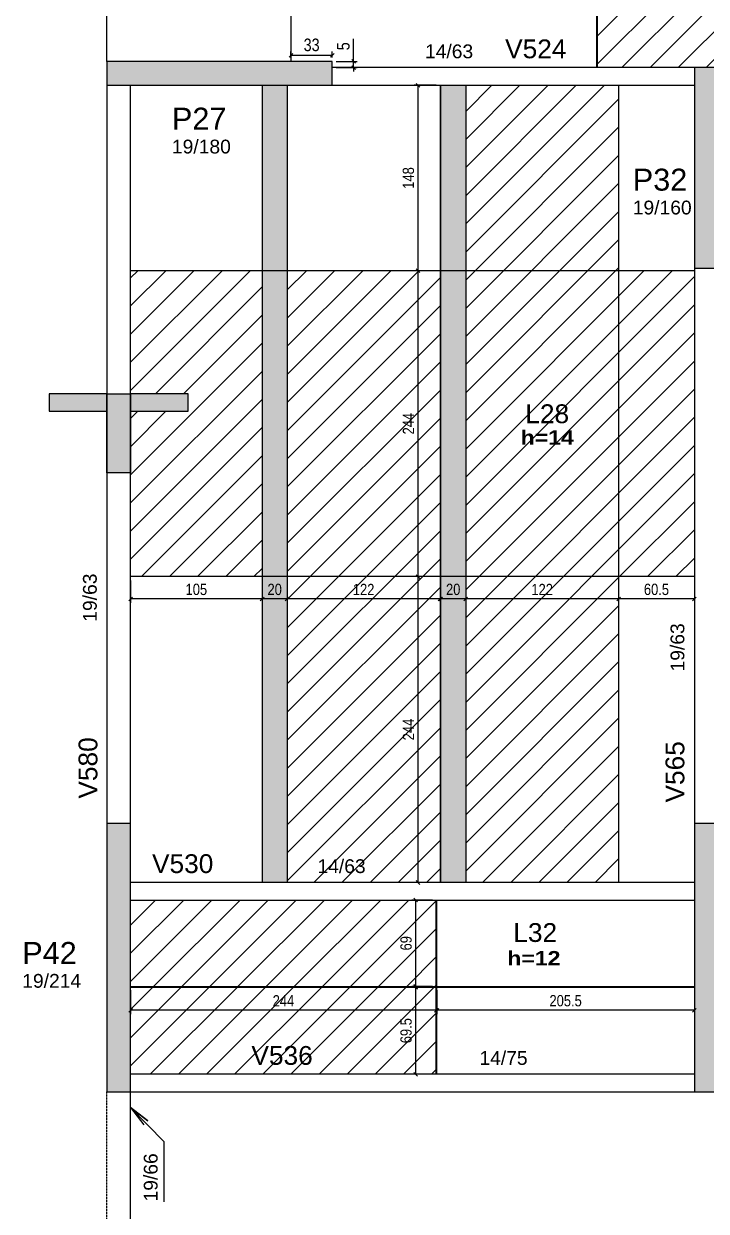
# Model space of a CAD drawing. Extents: x 4150 to 8661, y -614 to 3008.
# Drawn here: x 4946 to 5490, y 312 to 1260 of the extents above; entities that cross this region are included whole.
import ezdxf

# ---------------------------------------------------------------- set-up
doc = ezdxf.new("R2010")
doc.units = 0
doc.header["$PDMODE"] = 34
doc.linetypes.add('ESTILO_TQS_0002', pattern=[0.4, 0.1, -0.3])
doc.linetypes.add('ESTILO_TQS_0006', pattern=[0.3, 0.2, -0.1])
for name, color, linetype in [('COTA', 241, 'Continuous'), ('MTH-COTAS7', 31, 'Continuous'), ('MTH-DIM-PILAR', 3, 'Continuous'), ('MTH-DIM-VIGA', 3, 'Continuous'), ('MTH-FACE-VIGA', 7, 'Continuous'), ('MTH-LINHA-SEÇÃO', 16, 'Continuous'), ('MTH-PILAR-SEGUE', 5, 'Continuous'), ('MTH-SOMBRA21', 150, 'Continuous'), ('MTH-SOMBRA25', 253, 'Continuous'), ('MTH-TIT1-PILAR', 5, 'Continuous'), ('MTH-TIT1-VIGA', 5, 'Continuous'), ('MTH-TXT-NEGRITO', 5, 'Continuous'), ('MTH-VIGA-INVERTIDA', 7, 'ESTILO_TQS_0002'), ('Painéis', 200, 'Continuous')]:
    doc.layers.add(name, color=color, linetype=linetype)
doc.layers.add('Hachura', color=251, linetype='Continuous', lineweight=9)
doc.styles.add('COTA TECNICA', font='techl___.ttf', dxfattribs={"height": 10})
doc.styles.add('COTA TECNICA-50', font='techl___.ttf', dxfattribs={"height": 9})
doc.styles.add('TQS_ARIAL', font='arial.ttf')
doc.styles.add('TQS_ARIAL_BLACK', font='ariblk.ttf')
doc.dimstyles.new('COTA PAINEL-50', dxfattribs={"dimtxt": 9, "dimasz": 3, "dimexe": 3, "dimexo": 3, "dimgap": 3, "dimtad": 1, "dimdec": 1, "dimzin": 12, "dimdsep": 46, "dimtxsty": 'COTA TECNICA-50', "dimblk1": 'OBLIQUE', "dimblk2": 'OBLIQUE', "dimsah": 1, "dimcen": 0.9, "dimclrd": 4, "dimclre": 4, "dimclrt": 240, "dimadec": 1, "dimazin": 3, "dimtfac": 1, "dimtdec": 1, "dimtmove": 0, "dimatfit": 3, "dimfxl": 1, "dimtolj": 1, "dimtzin": 12, "dimarcsym": 0})
doc.dimstyles.new('PAINEL', dxfattribs={"dimtxt": 10, "dimasz": 3, "dimexe": 3, "dimexo": 3, "dimgap": 3, "dimtad": 1, "dimdec": 1, "dimzin": 12, "dimdsep": 46, "dimtxsty": 'COTA TECNICA', "dimblk1": 'OBLIQUE', "dimblk2": 'OBLIQUE', "dimsah": 1, "dimcen": 0.9, "dimclrd": 4, "dimclre": 4, "dimclrt": 240, "dimadec": 1, "dimazin": 3, "dimtfac": 1, "dimtdec": 1, "dimtmove": 0, "dimatfit": 3, "dimfxl": 1, "dimtolj": 1, "dimtzin": 12, "dimarcsym": 0})

# ---------------------------------------------------------------- blocks, each defined once
blk = doc.blocks.new('_Oblique')
at = {"color": 0, "linetype": 'ByBlock', "lineweight": -2}
blk.add_line((-0.5, -0.5), (0.5, 0.5), dxfattribs=at)
blk = doc.blocks.new('*D266')
at = {"layer": 'COTA', "color": 4, "lineweight": -2, "transparency": 16777216}
for p, q in [((5158.89, 1232.78), (5158.89, 1237.68)), ((5158.89, 1234.68), (5191.89, 1234.68)), ((5191.89, 1232.78), (5191.89, 1237.68))]:
    blk.add_line(p, q, dxfattribs=at)
at = {"layer": 'Defpoints', "color": 0, "transparency": 16777216}
for p in [(5191.89, 1234.68), (5158.89, 1229.78), (5191.89, 1229.78)]:
    blk.add_point(p, dxfattribs=at)
at = {"layer": 'COTA', "color": 4, "lineweight": -2, "transparency": 16777216, "xscale": 3, "yscale": 3, "zscale": 3, "rotation": 180}
blk.add_blockref('_Oblique', (5158.89, 1234.68), dxfattribs=at)
at = {"layer": 'COTA', "color": 4, "lineweight": -2, "transparency": 16777216, "xscale": 3, "yscale": 3, "zscale": 3}
blk.add_blockref('_Oblique', (5191.89, 1234.68), dxfattribs=at)
at = {"layer": 'COTA', "color": 240, "transparency": 16777216, "insert": (5175.39, 1242.9), "char_height": 10, "attachment_point": 5, "style": 'COTA TECNICA'}
blk.add_mtext('\\A1;33', dxfattribs=at)
blk = doc.blocks.new('*D267')
at = {"layer": 'COTA', "color": 4, "lineweight": -2, "transparency": 16777216}
for p, q in [((5208.87, 1229.78), (5208.87, 1247.88)), ((5194.89, 1229.78), (5211.87, 1229.78)), ((5194.89, 1224.78), (5211.87, 1224.78)), ((5208.87, 1224.78), (5208.87, 1229.78)), ((5208.87, 1224.78), (5208.87, 1221.78))]:
    blk.add_line(p, q, dxfattribs=at)
at = {"layer": 'Defpoints', "color": 0, "transparency": 16777216}
for p in [(5191.89, 1229.78), (5191.89, 1224.78), (5208.87, 1229.78)]:
    blk.add_point(p, dxfattribs=at)
at = {"layer": 'COTA', "color": 4, "lineweight": -2, "transparency": 16777216, "xscale": 3, "yscale": 3, "zscale": 3}
for p, rotation in [((5208.87, 1229.78), 270), ((5208.87, 1224.78), 90)]:
    blk.add_blockref('_Oblique', p, dxfattribs=dict(at, rotation=rotation))
at = {"layer": 'COTA', "color": 240, "transparency": 16777216, "insert": (5200.76, 1241.83), "char_height": 10, "attachment_point": 5, "rotation": 90, "style": 'COTA TECNICA'}
blk.add_mtext('\\A1;5', dxfattribs=at)
blk = doc.blocks.new('*D268')
at = {"layer": 'COTA', "color": 4, "lineweight": -2, "transparency": 16777216}
for p, q in [((5420.39, 815.78), (5420.39, 797.92)), ((5480.89, 815.78), (5480.89, 797.92)), ((5480.89, 800.92), (5420.39, 800.92))]:
    blk.add_line(p, q, dxfattribs=at)
at = {"layer": 'Defpoints', "color": 0, "transparency": 16777216}
for p in [(5420.39, 818.78), (5480.89, 818.78), (5420.39, 800.92)]:
    blk.add_point(p, dxfattribs=at)
at = {"layer": 'COTA', "color": 4, "lineweight": -2, "transparency": 16777216, "xscale": 3, "yscale": 3, "zscale": 3, "rotation": 180}
blk.add_blockref('_Oblique', (5420.39, 800.92), dxfattribs=at)
at = {"layer": 'COTA', "color": 4, "lineweight": -2, "transparency": 16777216, "xscale": 3, "yscale": 3, "zscale": 3}
blk.add_blockref('_Oblique', (5480.89, 800.92), dxfattribs=at)
at = {"layer": 'COTA', "color": 240, "transparency": 16777216, "insert": (5450.64, 808.52), "char_height": 9, "attachment_point": 5, "style": 'COTA TECNICA-50'}
blk.add_mtext('\\A1;60.5', dxfattribs=at)
blk = doc.blocks.new('*D269')
at = {"layer": 'COTA', "color": 4, "lineweight": -2, "transparency": 16777216}
for p, q in [((5298.39, 815.78), (5298.39, 797.92)), ((5420.39, 815.78), (5420.39, 797.92)), ((5420.39, 800.92), (5298.39, 800.92))]:
    blk.add_line(p, q, dxfattribs=at)
at = {"layer": 'Defpoints', "color": 0, "transparency": 16777216}
for p in [(5298.39, 818.78), (5420.39, 818.78), (5298.39, 800.92)]:
    blk.add_point(p, dxfattribs=at)
at = {"layer": 'COTA', "color": 4, "lineweight": -2, "transparency": 16777216, "xscale": 3, "yscale": 3, "zscale": 3, "rotation": 180}
blk.add_blockref('_Oblique', (5298.39, 800.92), dxfattribs=at)
at = {"layer": 'COTA', "color": 4, "lineweight": -2, "transparency": 16777216, "xscale": 3, "yscale": 3, "zscale": 3}
blk.add_blockref('_Oblique', (5420.39, 800.92), dxfattribs=at)
at = {"layer": 'COTA', "color": 240, "transparency": 16777216, "insert": (5359.39, 808.48), "char_height": 9, "attachment_point": 5, "style": 'COTA TECNICA-50'}
blk.add_mtext('\\A1;122', dxfattribs=at)
blk = doc.blocks.new('*D270')
at = {"layer": 'COTA', "color": 4, "lineweight": -2, "transparency": 16777216}
for p, q in [((5278.39, 815.78), (5278.39, 797.92)), ((5298.39, 815.78), (5298.39, 797.92)), ((5298.39, 800.92), (5278.39, 800.92))]:
    blk.add_line(p, q, dxfattribs=at)
at = {"layer": 'Defpoints', "color": 0, "transparency": 16777216}
for p in [(5278.39, 818.78), (5298.39, 818.78), (5278.39, 800.92)]:
    blk.add_point(p, dxfattribs=at)
at = {"layer": 'COTA', "color": 4, "lineweight": -2, "transparency": 16777216, "xscale": 3, "yscale": 3, "zscale": 3, "rotation": 180}
blk.add_blockref('_Oblique', (5278.39, 800.92), dxfattribs=at)
at = {"layer": 'COTA', "color": 4, "lineweight": -2, "transparency": 16777216, "xscale": 3, "yscale": 3, "zscale": 3}
blk.add_blockref('_Oblique', (5298.39, 800.92), dxfattribs=at)
at = {"layer": 'COTA', "color": 240, "transparency": 16777216, "insert": (5288.39, 808.52), "char_height": 9, "attachment_point": 5, "style": 'COTA TECNICA-50'}
blk.add_mtext('\\A1;20', dxfattribs=at)
blk = doc.blocks.new('*D271')
at = {"layer": 'COTA', "color": 4, "lineweight": -2, "transparency": 16777216}
for p, q in [((5155.89, 815.78), (5155.89, 797.92)), ((5277.89, 815.78), (5277.89, 797.92)), ((5277.89, 800.92), (5155.89, 800.92))]:
    blk.add_line(p, q, dxfattribs=at)
at = {"layer": 'Defpoints', "color": 0, "transparency": 16777216}
for p in [(5155.89, 818.78), (5277.89, 818.78), (5155.89, 800.92)]:
    blk.add_point(p, dxfattribs=at)
at = {"layer": 'COTA', "color": 4, "lineweight": -2, "transparency": 16777216, "xscale": 3, "yscale": 3, "zscale": 3, "rotation": 180}
blk.add_blockref('_Oblique', (5155.89, 800.92), dxfattribs=at)
at = {"layer": 'COTA', "color": 4, "lineweight": -2, "transparency": 16777216, "xscale": 3, "yscale": 3, "zscale": 3}
blk.add_blockref('_Oblique', (5277.89, 800.92), dxfattribs=at)
at = {"layer": 'COTA', "color": 240, "transparency": 16777216, "insert": (5216.89, 808.48), "char_height": 9, "attachment_point": 5, "style": 'COTA TECNICA-50'}
blk.add_mtext('\\A1;122', dxfattribs=at)
blk = doc.blocks.new('*D272')
at = {"layer": 'COTA', "color": 4, "lineweight": -2, "transparency": 16777216}
for p, q in [((5135.89, 815.78), (5135.89, 797.92)), ((5155.89, 815.78), (5155.89, 797.92)), ((5155.89, 800.92), (5135.89, 800.92))]:
    blk.add_line(p, q, dxfattribs=at)
at = {"layer": 'Defpoints', "color": 0, "transparency": 16777216}
for p in [(5135.89, 818.78), (5155.89, 818.78), (5135.89, 800.92)]:
    blk.add_point(p, dxfattribs=at)
at = {"layer": 'COTA', "color": 4, "lineweight": -2, "transparency": 16777216, "xscale": 3, "yscale": 3, "zscale": 3, "rotation": 180}
blk.add_blockref('_Oblique', (5135.89, 800.92), dxfattribs=at)
at = {"layer": 'COTA', "color": 4, "lineweight": -2, "transparency": 16777216, "xscale": 3, "yscale": 3, "zscale": 3}
blk.add_blockref('_Oblique', (5155.89, 800.92), dxfattribs=at)
at = {"layer": 'COTA', "color": 240, "transparency": 16777216, "insert": (5145.89, 808.52), "char_height": 9, "attachment_point": 5, "style": 'COTA TECNICA-50'}
blk.add_mtext('\\A1;20', dxfattribs=at)
blk = doc.blocks.new('*D273')
at = {"layer": 'COTA', "color": 4, "lineweight": -2, "transparency": 16777216}
for p, q in [((5030.89, 815.78), (5030.89, 797.92)), ((5135.89, 815.78), (5135.89, 797.92)), ((5135.89, 800.92), (5030.89, 800.92))]:
    blk.add_line(p, q, dxfattribs=at)
at = {"layer": 'Defpoints', "color": 0, "transparency": 16777216}
for p in [(5030.89, 818.78), (5135.89, 818.78), (5030.89, 800.92)]:
    blk.add_point(p, dxfattribs=at)
at = {"layer": 'COTA', "color": 4, "lineweight": -2, "transparency": 16777216, "xscale": 3, "yscale": 3, "zscale": 3, "rotation": 180}
blk.add_blockref('_Oblique', (5030.89, 800.92), dxfattribs=at)
at = {"layer": 'COTA', "color": 4, "lineweight": -2, "transparency": 16777216, "xscale": 3, "yscale": 3, "zscale": 3}
blk.add_blockref('_Oblique', (5135.89, 800.92), dxfattribs=at)
at = {"layer": 'COTA', "color": 240, "transparency": 16777216, "insert": (5083.39, 808.52), "char_height": 9, "attachment_point": 5, "style": 'COTA TECNICA-50'}
blk.add_mtext('\\A1;105', dxfattribs=at)
blk = doc.blocks.new('*D274')
at = {"layer": 'COTA', "color": 4, "lineweight": -2, "transparency": 16777216}
for p, q in [((5274.89, 1210.78), (5257.26, 1210.78)), ((5260.26, 1210.78), (5260.26, 1062.78)), ((5274.89, 1062.78), (5257.26, 1062.78))]:
    blk.add_line(p, q, dxfattribs=at)
at = {"layer": 'Defpoints', "color": 0, "transparency": 16777216}
for p in [(5277.89, 1210.78), (5260.26, 1062.78), (5277.89, 1062.78)]:
    blk.add_point(p, dxfattribs=at)
at = {"layer": 'COTA', "color": 4, "lineweight": -2, "transparency": 16777216, "xscale": 3, "yscale": 3, "zscale": 3}
for p, rotation in [((5260.26, 1210.78), 90), ((5260.26, 1062.78), 270)]:
    blk.add_blockref('_Oblique', p, dxfattribs=dict(at, rotation=rotation))
at = {"layer": 'COTA', "color": 240, "transparency": 16777216, "insert": (5252.67, 1136.78), "char_height": 9, "attachment_point": 5, "rotation": 90, "style": 'COTA TECNICA-50'}
blk.add_mtext('\\A1;148', dxfattribs=at)
blk = doc.blocks.new('*D275')
at = {"layer": 'COTA', "color": 4, "lineweight": -2, "transparency": 16777216}
for p, q in [((5274.89, 1062.78), (5257.26, 1062.78)), ((5260.26, 1062.78), (5260.26, 818.78))]:
    blk.add_line(p, q, dxfattribs=at)
at = {"layer": 'Defpoints', "color": 0, "transparency": 16777216}
for p in [(5277.89, 1062.78), (5260.26, 818.78), (5260.26, 818.78)]:
    blk.add_point(p, dxfattribs=at)
at = {"layer": 'COTA', "color": 4, "lineweight": -2, "transparency": 16777216, "xscale": 3, "yscale": 3, "zscale": 3}
for p, rotation in [((5260.26, 1062.78), 90), ((5260.26, 818.78), 270)]:
    blk.add_blockref('_Oblique', p, dxfattribs=dict(at, rotation=rotation))
at = {"layer": 'COTA', "color": 240, "transparency": 16777216, "insert": (5252.69, 940.78), "char_height": 9, "attachment_point": 5, "rotation": 90, "style": 'COTA TECNICA-50'}
blk.add_mtext('\\A1;244', dxfattribs=at)
blk = doc.blocks.new('*D276')
at = {"layer": 'COTA', "color": 4, "lineweight": -2, "transparency": 16777216}
blk.add_line((5260.26, 818.78), (5260.26, 574.78), dxfattribs=at)
at = {"layer": 'Defpoints', "color": 0, "transparency": 16777216}
for p in [(5260.26, 818.78), (5260.26, 574.78), (5260.26, 574.78)]:
    blk.add_point(p, dxfattribs=at)
at = {"layer": 'COTA', "color": 4, "lineweight": -2, "transparency": 16777216, "xscale": 3, "yscale": 3, "zscale": 3}
for p, rotation in [((5260.26, 818.78), 90), ((5260.26, 574.78), 270)]:
    blk.add_blockref('_Oblique', p, dxfattribs=dict(at, rotation=rotation))
at = {"layer": 'COTA', "color": 240, "transparency": 16777216, "insert": (5252.69, 696.78), "char_height": 9, "attachment_point": 5, "rotation": 90, "style": 'COTA TECNICA-50'}
blk.add_mtext('\\A1;244', dxfattribs=at)
blk = doc.blocks.new('*D277')
at = {"layer": 'COTA', "color": 4, "lineweight": -2, "transparency": 16777216}
for p, q in [((5275.39, 488.78), (5275.39, 469.8)), ((5480.89, 488.28), (5480.89, 469.8)), ((5480.89, 472.8), (5275.39, 472.8))]:
    blk.add_line(p, q, dxfattribs=at)
at = {"layer": 'Defpoints', "color": 0, "transparency": 16777216}
for p in [(5275.39, 491.78), (5480.89, 491.28), (5275.39, 472.8)]:
    blk.add_point(p, dxfattribs=at)
at = {"layer": 'COTA', "color": 4, "lineweight": -2, "transparency": 16777216, "xscale": 3, "yscale": 3, "zscale": 3, "rotation": 180}
blk.add_blockref('_Oblique', (5275.39, 472.8), dxfattribs=at)
at = {"layer": 'COTA', "color": 4, "lineweight": -2, "transparency": 16777216, "xscale": 3, "yscale": 3, "zscale": 3}
blk.add_blockref('_Oblique', (5480.89, 472.8), dxfattribs=at)
at = {"layer": 'COTA', "color": 240, "transparency": 16777216, "insert": (5378.14, 480.4), "char_height": 9, "attachment_point": 5, "style": 'COTA TECNICA-50'}
blk.add_mtext('\\A1;205.5', dxfattribs=at)
blk = doc.blocks.new('*D278')
at = {"layer": 'COTA', "color": 4, "lineweight": -2, "transparency": 16777216}
for p, q in [((5030.89, 488.78), (5030.89, 469.8)), ((5274.89, 462.78), (5274.89, 475.8)), ((5274.89, 472.8), (5030.89, 472.8))]:
    blk.add_line(p, q, dxfattribs=at)
at = {"layer": 'Defpoints', "color": 0, "transparency": 16777216}
for p in [(5030.89, 491.78), (5030.89, 472.8), (5274.89, 459.78)]:
    blk.add_point(p, dxfattribs=at)
at = {"layer": 'COTA', "color": 4, "lineweight": -2, "transparency": 16777216, "xscale": 3, "yscale": 3, "zscale": 3, "rotation": 180}
blk.add_blockref('_Oblique', (5030.89, 472.8), dxfattribs=at)
at = {"layer": 'COTA', "color": 4, "lineweight": -2, "transparency": 16777216, "xscale": 3, "yscale": 3, "zscale": 3}
blk.add_blockref('_Oblique', (5274.89, 472.8), dxfattribs=at)
at = {"layer": 'COTA', "color": 240, "transparency": 16777216, "insert": (5152.89, 480.37), "char_height": 9, "attachment_point": 5, "style": 'COTA TECNICA-50'}
blk.add_mtext('\\A1;244', dxfattribs=at)
blk = doc.blocks.new('*D279')
at = {"layer": 'COTA', "color": 4, "lineweight": -2, "transparency": 16777216}
for p, q in [((5271.89, 560.78), (5255.42, 560.78)), ((5258.42, 560.78), (5258.42, 491.78)), ((5271.89, 491.78), (5255.42, 491.78))]:
    blk.add_line(p, q, dxfattribs=at)
at = {"layer": 'Defpoints', "color": 0, "transparency": 16777216}
for p in [(5274.89, 560.78), (5258.42, 491.78), (5274.89, 491.78)]:
    blk.add_point(p, dxfattribs=at)
at = {"layer": 'COTA', "color": 4, "lineweight": -2, "transparency": 16777216, "xscale": 3, "yscale": 3, "zscale": 3}
for p, rotation in [((5258.42, 560.78), 90), ((5258.42, 491.78), 270)]:
    blk.add_blockref('_Oblique', p, dxfattribs=dict(at, rotation=rotation))
at = {"layer": 'COTA', "color": 240, "transparency": 16777216, "insert": (5250.81, 526.28), "char_height": 9, "attachment_point": 5, "rotation": 90, "style": 'COTA TECNICA-50'}
blk.add_mtext('\\A1;69', dxfattribs=at)
blk = doc.blocks.new('*D280')
at = {"layer": 'COTA', "color": 4, "lineweight": -2, "transparency": 16777216}
for p, q in [((5271.89, 491.28), (5255.42, 491.28)), ((5258.42, 491.28), (5258.42, 421.78)), ((5271.89, 421.78), (5255.42, 421.78))]:
    blk.add_line(p, q, dxfattribs=at)
at = {"layer": 'Defpoints', "color": 0, "transparency": 16777216}
for p in [(5274.89, 491.28), (5258.42, 421.78), (5274.89, 421.78)]:
    blk.add_point(p, dxfattribs=at)
at = {"layer": 'COTA', "color": 4, "lineweight": -2, "transparency": 16777216, "xscale": 3, "yscale": 3, "zscale": 3}
for p, rotation in [((5258.42, 491.28), 90), ((5258.42, 421.78), 270)]:
    blk.add_blockref('_Oblique', p, dxfattribs=dict(at, rotation=rotation))
at = {"layer": 'COTA', "color": 240, "transparency": 16777216, "insert": (5250.8, 456.53), "char_height": 9, "attachment_point": 5, "rotation": 90, "style": 'COTA TECNICA-50'}
blk.add_mtext('\\A1;69.5', dxfattribs=at)

msp = doc.modelspace()

# ---------------------------------------------------------------- hatches: boundary and pattern name
at = {"layer": 'Hachura', "linetype": 'ByBlock'}
h = msp.add_hatch(dxfattribs=at)
h.set_pattern_fill('ANSI31', color=256, scale=5)
h.paths.add_polyline_path([(5158.89, 1290.28), (5158.89, 1350.78), (5030.89, 1350.78), (5011.89, 1350.78), (5011.89, 1290.28)])
h.paths.add_polyline_path([(5402.89, 1290.28), (5402.89, 1350.78), (5158.89, 1350.78), (5158.89, 1290.28)])
h.paths.add_polyline_path([(5647.39, 1290.28), (5647.39, 1350.78), (5499.89, 1350.78), (5480.89, 1350.78), (5403.39, 1350.78), (5403.39, 1290.28)])
h.paths.add_polyline_path([(5403.39, 1289.78), (5403.39, 1224.78), (5480.89, 1224.78), (5499.89, 1224.78), (5647.39, 1224.78), (5647.39, 1289.78)])
h.paths.add_polyline_path([(5647.39, 1289.78), (5647.39, 1224.78), (5891.39, 1224.78), (5891.39, 1289.78)])
h.paths.add_polyline_path([(5891.39, 1290.28), (5891.39, 1350.78), (5647.39, 1350.78), (5647.39, 1290.28)])
h.paths.add_polyline_path([(5891.39, 1350.78), (5891.39, 1290.28), (6135.39, 1290.28), (6135.39, 1350.78)])
h.paths.add_polyline_path([(5891.39, 1289.78), (5891.39, 1224.78), (6135.39, 1224.78), (6135.39, 1289.78)])
h.paths.add_polyline_path([(6135.39, 1224.78), (6200.89, 1224.78), (6219.89, 1224.78), (6379.39, 1224.78), (6379.39, 1278.28), (6379.39, 1289.78), (6135.39, 1289.78)])
h.paths.add_polyline_path([(6379.39, 1290.28), (6379.39, 1297.28), (6379.39, 1350.78), (6219.89, 1350.78), (6200.89, 1350.78), (6135.39, 1350.78), (6135.39, 1290.28)])
h = msp.add_hatch(dxfattribs=at)
h.set_pattern_fill('ANSI31', color=256, scale=5)
h.paths.add_polyline_path([(5298.39, 1062.78), (5420.39, 1062.78), (5420.39, 1210.78), (5298.39, 1210.78)])
h.paths.add_polyline_path([(5298.39, 1062.78), (5298.39, 818.78), (5420.39, 818.78), (5420.39, 1062.78)])
h.paths.add_polyline_path([(5155.89, 818.78), (5277.89, 818.78), (5277.89, 1062.78), (5155.89, 1062.78)])
h.paths.add_polyline_path([(5076.89, 964.69), (5076.89, 950.69), (5030.89, 950.69), (5030.89, 901.69), (5030.89, 818.78), (5135.89, 818.78), (5135.89, 1062.78), (5030.89, 1062.78), (5030.89, 964.69)])
h.paths.add_polyline_path([(5277.89, 818.78), (5155.89, 818.78), (5155.89, 574.78), (5277.89, 574.78)])
h.paths.add_polyline_path([(5298.39, 574.78), (5420.39, 574.78), (5420.39, 818.78), (5298.39, 818.78)])
h.paths.add_polyline_path([(5480.89, 964.69), (5434.89, 964.69), (5480.89, 964.69), (5480.89, 1062.78), (5420.39, 1062.78), (5420.39, 818.78), (5480.89, 818.78)])
at = {"layer": 'Hachura'}
h = msp.add_hatch(color=256, dxfattribs=at)
h.dxf.hatch_style = 1
h.paths.add_polyline_path([(5278.39, 574.78), (5298.39, 574.78), (5298.39, 818.78), (5278.39, 818.78)])
h.paths.add_polyline_path([(5278.39, 818.78), (5298.39, 818.78), (5298.39, 1062.78), (5278.39, 1062.78)])
h.paths.add_polyline_path([(5278.39, 1062.78), (5298.39, 1062.78), (5298.39, 1210.78), (5278.39, 1210.78)])
h.paths.add_polyline_path([(5135.89, 818.78), (5155.89, 818.78), (5155.89, 1062.78), (5135.89, 1062.78)])
h.paths.add_polyline_path([(5135.89, 574.78), (5155.89, 574.78), (5155.89, 818.78), (5135.89, 818.78)])
h.paths.add_polyline_path([(5135.89, 1210.78), (5155.89, 1210.78), (5155.89, 1062.78), (5135.89, 1062.78)])
at = {"layer": 'Hachura', "linetype": 'ByBlock'}
h = msp.add_hatch(dxfattribs=at)
h.set_pattern_fill('ANSI31', color=256, scale=5)
h.paths.add_polyline_path([(5274.89, 491.78), (5274.89, 560.78), (5030.89, 560.78), (5030.89, 491.78)])
h.paths.add_polyline_path([(5274.89, 421.78), (5274.89, 491.28), (5030.89, 491.28), (5030.89, 421.78)])

# ---------------------------------------------------------------- linework, layer by layer
at = {"layer": 'MTH-COTAS7', "linetype": 'Continuous'}
msp.add_lwpolyline([(5057.65, 319.95), (5057.65, 367.87), (5030.89, 395.35), (5044.63, 384.51), (5030.89, 395.35), (5041.36, 381.32)], dxfattribs=at)
at = {"layer": 'MTH-FACE-VIGA', "linetype": 'Continuous'}
for p, q in [((5480.89, 1224.78), (5191.89, 1224.78)), ((5011.89, 1210.78), (5011.89, 621.78)), ((5030.89, 621.78), (5030.89, 1210.78)), ((5191.89, 1210.78), (5480.89, 1210.78)), ((5480.89, 1064.78), (5480.89, 621.78)), ((5480.89, 574.78), (5030.89, 574.78)), ((5030.89, 560.78), (5480.89, 560.78)), ((5480.89, 421.78), (5030.89, 421.78)), ((5030.89, 407.78), (5480.89, 407.78)), ((5030.89, -12.72), (5030.89, 407.78))]:
    msp.add_line(p, q, dxfattribs=at)
at = {"layer": 'MTH-LINHA-SEÇÃO', "linetype": 'Continuous'}
for points in [[(5011.89, 964.69), (4965.89, 964.69), (4965.89, 950.69), (5011.89, 950.69), (5011.89, 964.69)], [(5011.89, 901.69), (5011.89, 964.69), (5030.89, 964.69), (5030.89, 901.69), (5011.89, 901.69)], [(5076.89, 964.69), (5030.89, 964.69), (5030.89, 950.69), (5076.89, 950.69), (5076.89, 964.69)]]:
    msp.add_lwpolyline(points, dxfattribs=at)
at = {"layer": 'MTH-PILAR-SEGUE', "linetype": 'Continuous'}
for points in [[(5011.89, 1229.78), (5011.89, 1210.78), (5191.89, 1210.78), (5191.89, 1229.78), (5011.89, 1229.78)], [(5480.89, 1064.78), (5499.89, 1064.78), (5499.89, 1224.78), (5480.89, 1224.78), (5480.89, 1064.78)], [(5011.89, 407.78), (5030.89, 407.78), (5030.89, 621.78), (5011.89, 621.78), (5011.89, 407.78)], [(5480.89, 407.78), (5499.89, 407.78), (5499.89, 621.78), (5480.89, 621.78), (5480.89, 407.78)]]:
    msp.add_lwpolyline(points, dxfattribs=at)
at = {"layer": 'MTH-SOMBRA21', "linetype": 'Continuous'}
for points in [[(5011.89, 964.69), (4965.89, 964.69), (4965.89, 950.69)], [(5011.89, 964.69), (4965.89, 950.69), (5011.89, 950.69)], [(5011.89, 964.69), (5011.89, 950.69), (5011.89, 964.69)], [(5011.89, 901.69), (5011.89, 964.69), (5030.89, 964.69)], [(5011.89, 901.69), (5030.89, 964.69), (5030.89, 901.69)], [(5076.89, 964.69), (5030.89, 964.69), (5030.89, 950.69)], [(5076.89, 964.69), (5030.89, 950.69), (5076.89, 950.69)], [(5076.89, 964.69), (5076.89, 950.69), (5076.89, 964.69)], [(5011.89, 901.69), (5030.89, 901.69), (5011.89, 901.69)]]:
    msp.add_solid(points, dxfattribs=at)
at = {"layer": 'MTH-SOMBRA25', "linetype": 'Continuous'}
for points in [[(5011.89, 1229.78), (5011.89, 1210.78), (5191.89, 1210.78)], [(5011.89, 1229.78), (5191.89, 1210.78), (5191.89, 1229.78)], [(5011.89, 1229.78), (5191.89, 1229.78), (5011.89, 1229.78)], [(5480.89, 1064.78), (5499.89, 1064.78), (5499.89, 1224.78)], [(5480.89, 1064.78), (5499.89, 1224.78), (5480.89, 1224.78)], [(5480.89, 1064.78), (5480.89, 1224.78), (5480.89, 1064.78)], [(5011.89, 407.78), (5030.89, 407.78), (5030.89, 621.78)], [(5011.89, 407.78), (5030.89, 621.78), (5011.89, 621.78)], [(5011.89, 407.78), (5011.89, 621.78), (5011.89, 407.78)], [(5480.89, 407.78), (5499.89, 407.78), (5499.89, 621.78)], [(5480.89, 407.78), (5499.89, 621.78), (5480.89, 621.78)], [(5480.89, 407.78), (5480.89, 621.78), (5480.89, 407.78)]]:
    msp.add_solid(points, dxfattribs=at)
at = {"layer": 'MTH-VIGA-INVERTIDA', "linetype": 'ESTILO_TQS_0006'}
msp.add_line((5011.89, -33.72), (5011.89, 407.78), dxfattribs=at)
at = {"layer": 'Painéis'}
for p, q in [((5011.89, 1229.78), (5011.89, 1350.78)), ((5158.89, 1350.78), (5158.89, 1229.78)), ((5402.89, 1350.78), (5402.89, 1224.78)), ((5403.39, 1350.78), (5403.39, 1224.78)), ((5135.89, 1210.78), (5135.89, 574.78)), ((5155.89, 1210.78), (5155.89, 574.78)), ((5277.89, 1210.78), (5277.89, 574.78)), ((5278.39, 1210.78), (5278.39, 574.78)), ((5298.39, 1210.78), (5298.39, 574.78)), ((5420.39, 1210.78), (5420.39, 574.78)), ((5480.89, 1062.78), (5030.89, 1062.78)), ((5480.89, 818.78), (5030.89, 818.78)), ((5274.89, 421.78), (5274.89, 560.78)), ((5275.39, 421.78), (5275.39, 560.78)), ((5030.89, 491.78), (5480.89, 491.78)), ((5030.89, 491.28), (5480.89, 491.28))]:
    msp.add_line(p, q, dxfattribs=at)

# ---------------------------------------------------------------- texts
at = {"layer": 'MTH-DIM-PILAR', "linetype": 'Continuous', "style": 'TQS_ARIAL'}
for s, p in [('19/180', (5063.91, 1156.34)), ('19/160', (5431.74, 1107.7)), ('19/214', (4944.43, 490.79))]:
    msp.add_text(s, height=11, dxfattribs=at).set_placement(p)
at = {"layer": 'MTH-DIM-VIGA', "linetype": 'Continuous', "style": 'TQS_ARIAL'}
for s, p in [('14/63', (5265.89, 1232.28)), ('14/63', (5180.06, 582.28)), ('14/75', (5309.34, 429.28))]:
    msp.add_text(s, height=11, dxfattribs=at).set_placement(p)
for s, p in [('19/63', (5003.89, 782.78)), ('19/63', (5472.89, 743.09)), ('19/66', (5052.46, 320.29))]:
    msp.add_text(s, height=11, rotation=90, dxfattribs=at).set_placement(p)
at = {"layer": 'MTH-TIT1-PILAR', "linetype": 'Continuous', "style": 'TQS_ARIAL'}
for s, p in [('P27', (5063.91, 1175.34)), ('P32', (5431.74, 1126.7)), ('P42', (4944.43, 509.79))]:
    msp.add_text(s, height=17.5, dxfattribs=at).set_placement(p)
at = {"layer": 'MTH-TIT1-VIGA', "linetype": 'Continuous', "style": 'TQS_ARIAL'}
for s, p in [('V524', (5329.86, 1232.28)), ('L28', (5345.96, 941.18)), ('V530', (5048.01, 582.28)), ('L32', (5336.4, 527.34)), ('V536', (5127.34, 429.28))]:
    msp.add_text(s, height=15, dxfattribs=at).set_placement(p)
for s, p in [('V580', (5004.39, 641.66)), ('V565', (5472.89, 638.55))]:
    msp.add_text(s, height=15, rotation=90, dxfattribs=at).set_placement(p)
at = {"layer": 'MTH-TXT-NEGRITO', "color": 3, "linetype": 'Continuous', "style": 'TQS_ARIAL_BLACK'}
for s, p in [('h=14', (5342.24, 924)), ('h=12', (5331.57, 508.58))]:
    msp.add_text(s, height=11.5, dxfattribs=at).set_placement(p)

# ---------------------------------------------------------------- dimensions: what is measured, and where the dimension line sits
at = {"layer": 'COTA'}
dim = msp.add_linear_dim(base=(5191.89, 1234.68), p1=(5158.89, 1229.78), p2=(5191.89, 1229.78), dimstyle='PAINEL', dxfattribs=at)
dim.commit()
dim.dimension.update_dxf_attribs({"geometry": '*D266', "text_midpoint": (5175.39, 1242.9)})
for base, p1, p2, angle, dimstyle, picture, middle in [((5208.87, 1229.78), (5191.89, 1224.78), (5191.89, 1229.78), 90, 'PAINEL', '*D267', (5200.76, 1241.83)), ((5260.26, 1062.78), (5277.89, 1210.78), (5277.89, 1062.78), 270, 'COTA PAINEL-50', '*D274', (5252.67, 1136.78)), ((5155.89, 800.92), (5277.89, 818.78), (5155.89, 818.78), 180, 'COTA PAINEL-50', '*D271', (5216.89, 808.48)), ((5420.39, 800.92), (5480.89, 818.78), (5420.39, 818.78), 180, 'COTA PAINEL-50', '*D268', (5450.64, 808.52)), ((5258.42, 491.78), (5274.89, 560.78), (5274.89, 491.78), 270, 'COTA PAINEL-50', '*D279', (5250.81, 526.28)), ((5258.42, 421.78), (5274.89, 491.28), (5274.89, 421.78), 270, 'COTA PAINEL-50', '*D280', (5250.8, 456.53)), ((5030.89, 472.8), (5274.89, 459.78), (5030.89, 491.78), 180, 'COTA PAINEL-50', '*D278', (5152.89, 480.37)), ((5275.39, 472.8), (5480.89, 491.28), (5275.39, 491.78), 180, 'COTA PAINEL-50', '*D277', (5378.14, 480.4))]:
    dim = msp.add_linear_dim(base=base, p1=p1, p2=p2, angle=angle, dimstyle=dimstyle, dxfattribs=at)
    dim.commit()
    dim.dimension.update_dxf_attribs({"geometry": picture, "text_midpoint": middle})
for base, p1, p2, angle, picture, middle in [((5260.26, 818.78), (5277.89, 1062.78), (5260.26, 818.78), 270, '*D275', (5252.69, 940.78)), ((5030.89, 800.92), (5135.89, 818.78), (5030.89, 818.78), 180, '*D273', (5083.39, 808.52)), ((5135.89, 800.92), (5155.89, 818.78), (5135.89, 818.78), 180, '*D272', (5145.89, 808.52)), ((5260.26, 574.78), (5260.26, 818.78), (5260.26, 574.78), 270, '*D276', (5252.69, 696.78)), ((5278.39, 800.92), (5298.39, 818.78), (5278.39, 818.78), 180, '*D270', (5288.39, 808.52)), ((5298.39, 800.92), (5420.39, 818.78), (5298.39, 818.78), 180, '*D269', (5359.39, 808.48))]:
    dim = msp.add_linear_dim(base=base, p1=p1, p2=p2, angle=angle, dimstyle='COTA PAINEL-50', override={"dimtmove": 1}, dxfattribs=at)
    dim.commit()
    dim.dimension.update_dxf_attribs({"geometry": picture, "text_midpoint": middle})

doc.saveas('drawing.dxf')
